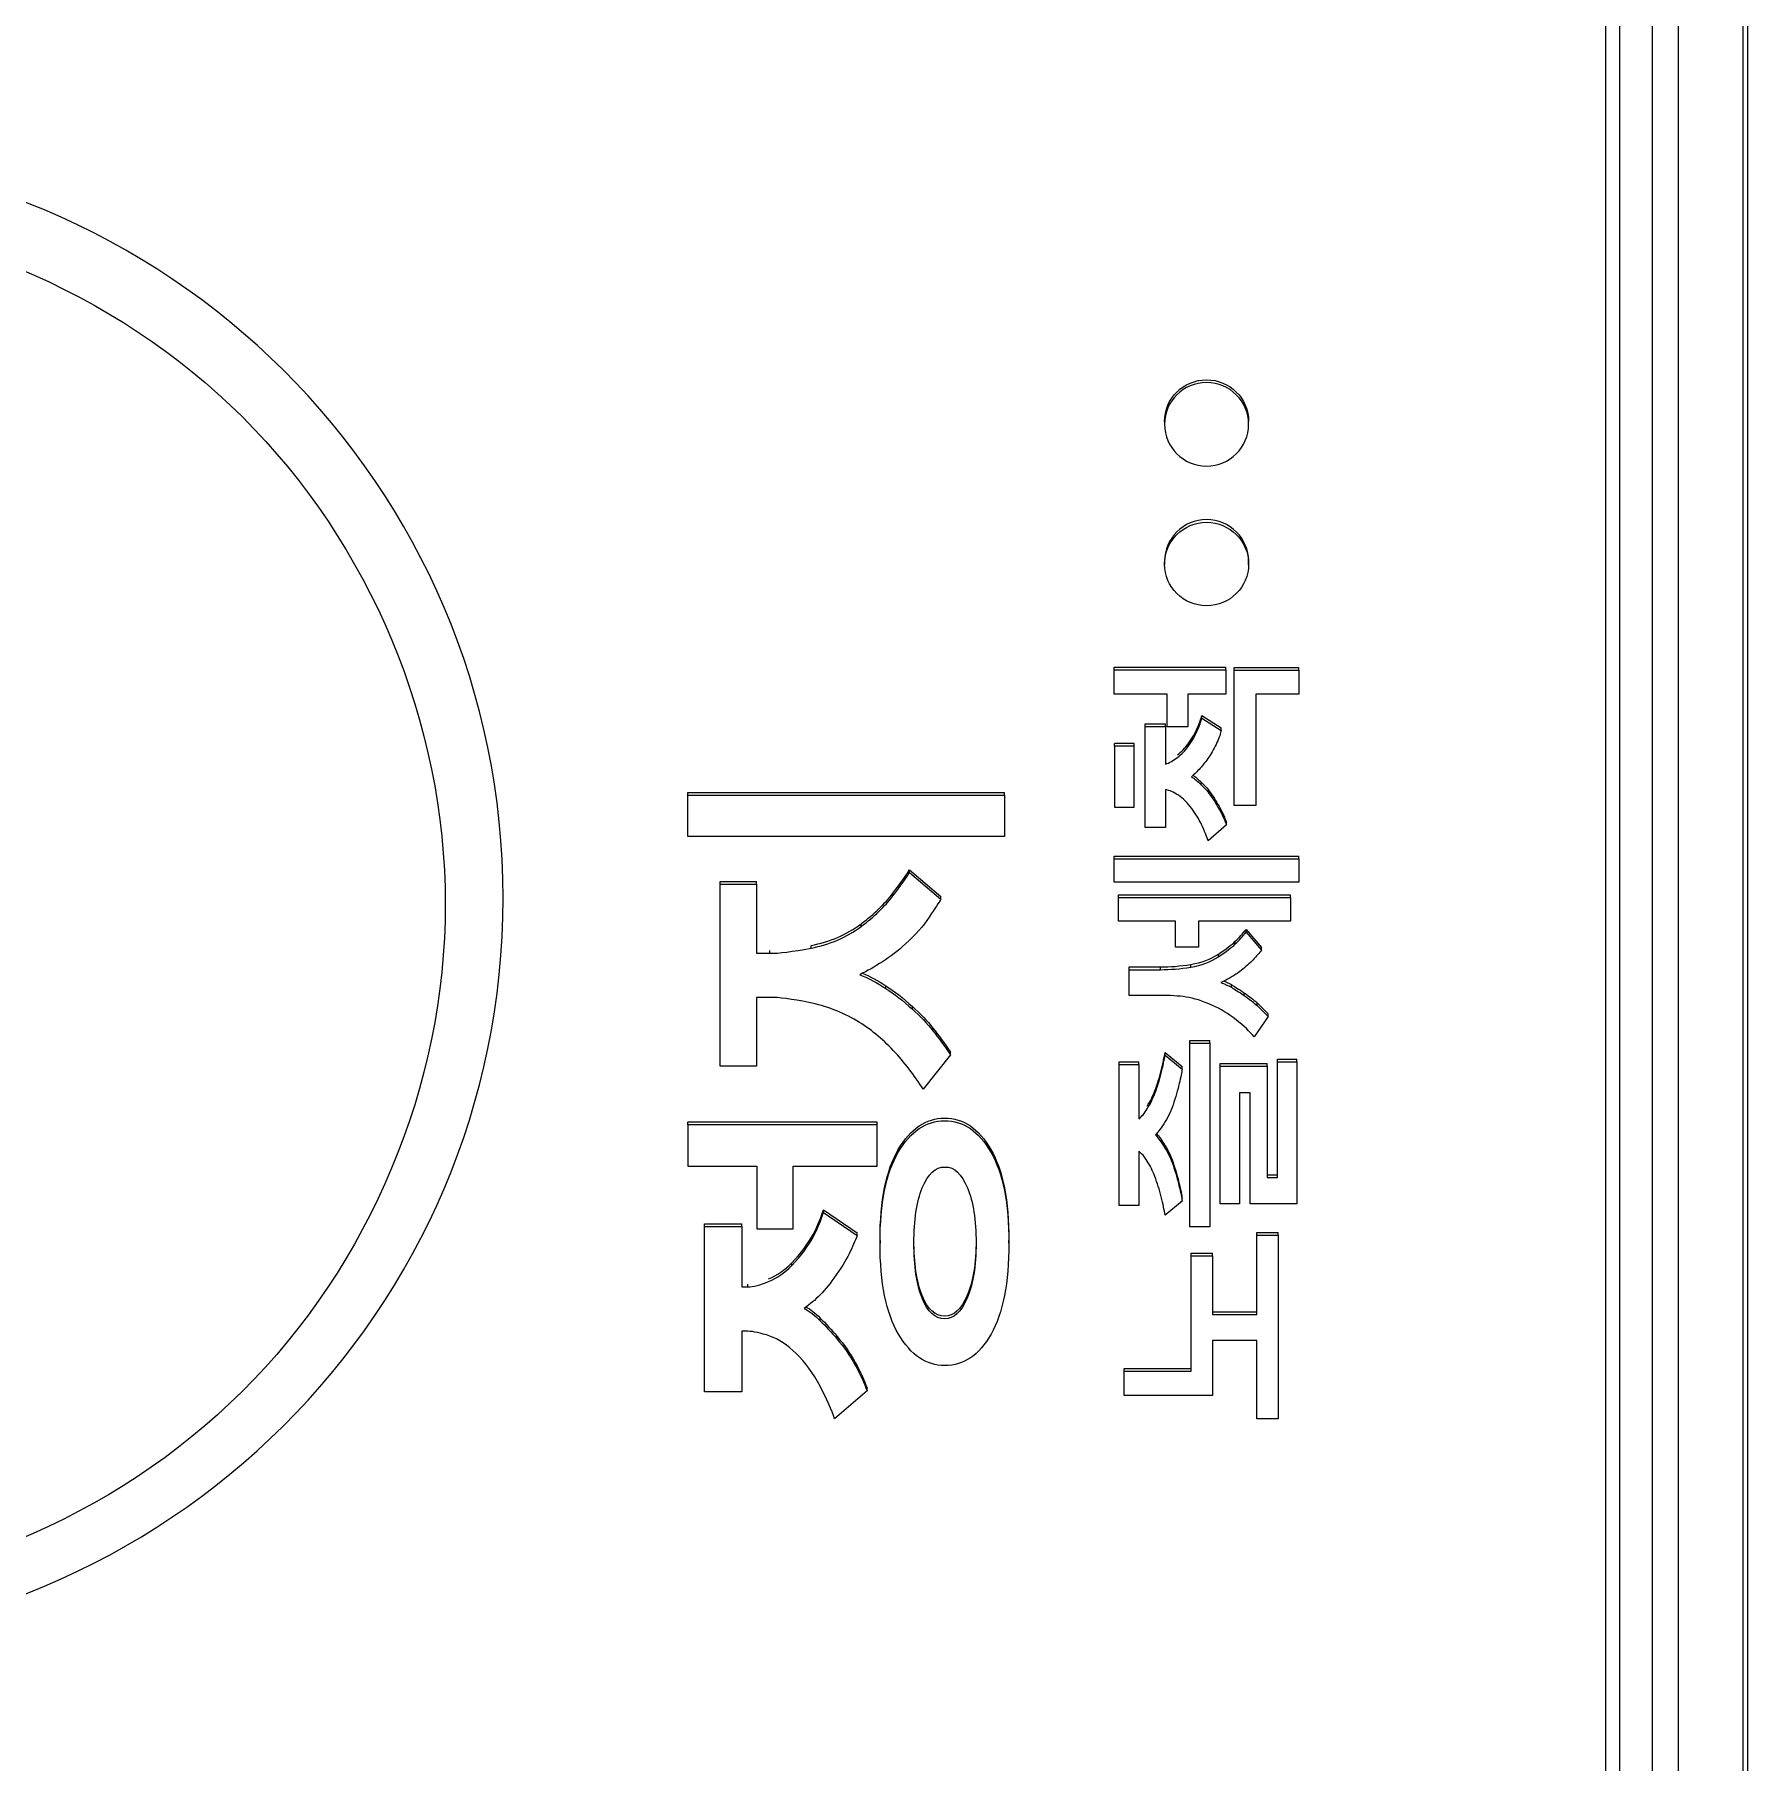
# Model space of a CAD drawing. Header units: millimetres. Extents: x 28 to 2974, y 8 to 3716.
# Drawn here: x 948.25 to 974.86, y 1082.14 to 1109 of the extents above; entities that cross this region are included whole.
import ezdxf

# ---------------------------------------------------------------- set-up
doc = ezdxf.new("R2010")
doc.units = ezdxf.units.MM
doc.layers.add('1LINE', color=7, linetype='CONTINUOUS')

msp = doc.modelspace()

# ---------------------------------------------------------------- linework, layer by layer
at = {"layer": '1LINE', "linetype": 'Continuous'}
for p, q in [((974.863, 1293.064), (974.863, 1071.223)), ((974.863, 1293.063), (974.863, 1071.252)), ((973.793, 1070.7), (973.793, 1292.57)), ((974.793, 1292.645), (974.793, 1070.803)), ((972.883, 1070.674), (972.883, 1266.099)), ((973.383, 1266.047), (973.383, 1070.622)), ((965.807, 1102.996), (965.807, 1102.926)), ((967.113, 1102.926), (967.113, 1102.982)), ((965.807, 1100.809), (965.807, 1100.753)), ((967.113, 1100.753), (967.113, 1100.823)), ((965.025, 1099.165), (966.757, 1099.165)), ((965.025, 1099.123), (965.025, 1099.165)), ((965.025, 1099.123), (966.757, 1099.123)), ((965.025, 1098.746), (965.025, 1099.123)), ((966.757, 1099.123), (966.757, 1099.165)), ((966.757, 1099.123), (966.757, 1098.746)), ((966.887, 1099.158), (967.895, 1099.158)), ((966.887, 1099.116), (966.887, 1099.158)), ((966.887, 1099.116), (967.895, 1099.116)), ((966.887, 1097.014), (966.887, 1099.116)), ((967.895, 1099.116), (967.895, 1099.158)), ((967.895, 1099.116), (967.895, 1098.743)), ((965.847, 1098.746), (965.025, 1098.746)), ((965.847, 1098.237), (965.847, 1098.746)), ((966.757, 1098.746), (966.166, 1098.746)), ((966.166, 1098.746), (966.166, 1098.237)), ((967.895, 1098.743), (967.224, 1098.743)), ((967.224, 1098.743), (967.224, 1097.014)), ((966.166, 1098.237), (965.847, 1098.237)), ((966.315, 1098.177), (966.315, 1098.219)), ((965.334, 1097.98), (965.027, 1097.98)), ((965.027, 1097.939), (965.027, 1097.98)), ((965.334, 1097.939), (965.027, 1097.939)), ((965.027, 1097.939), (965.027, 1096.987)), ((965.334, 1097.939), (965.334, 1097.98)), ((965.334, 1096.987), (965.334, 1097.939)), ((966.173, 1097.929), (966.173, 1097.971)), ((966.376, 1097.336), (966.376, 1097.378)), ((958.399, 1097.218), (963.32, 1097.218)), ((958.399, 1097.176), (958.399, 1097.218)), ((958.399, 1097.176), (963.32, 1097.176)), ((958.399, 1096.531), (958.399, 1097.176)), ((963.32, 1097.176), (963.32, 1097.218)), ((963.32, 1097.176), (963.32, 1096.531)), ((966.542, 1097.141), (966.542, 1097.182)), ((965.027, 1096.987), (965.334, 1096.987)), ((966.685, 1096.9), (966.685, 1096.942)), ((967.224, 1097.014), (966.887, 1097.014)), ((963.32, 1096.531), (958.399, 1096.531)), ((965.025, 1096.228), (967.895, 1096.228)), ((965.025, 1096.186), (965.025, 1096.228)), ((967.895, 1096.186), (967.895, 1096.228)), ((965.025, 1096.186), (967.895, 1096.186)), ((965.025, 1095.823), (965.025, 1096.186)), ((967.895, 1096.186), (967.895, 1095.823)), ((967.895, 1095.823), (965.025, 1095.823)), ((961.586, 1095.61), (961.586, 1095.652)), ((965.089, 1095.625), (967.765, 1095.625)), ((965.089, 1095.583), (965.089, 1095.625)), ((965.089, 1095.219), (965.089, 1095.583)), ((965.089, 1095.583), (967.765, 1095.583)), ((967.765, 1095.583), (967.765, 1095.625)), ((967.765, 1095.583), (967.765, 1095.219)), ((961.094, 1095.135), (961.094, 1095.176)), ((965.977, 1095.219), (965.089, 1095.219)), ((965.977, 1094.811), (965.977, 1095.219)), ((967.765, 1095.219), (966.336, 1095.219)), ((966.336, 1095.219), (966.336, 1094.811)), ((966.906, 1094.862), (966.906, 1094.904)), ((960.314, 1094.798), (960.314, 1094.84)), ((966.336, 1094.811), (965.977, 1094.811)), ((966.645, 1094.664), (966.645, 1094.706)), ((966.215, 1094.503), (966.215, 1094.545)), ((961.474, 1094.172), (961.474, 1094.214)), ((966.845, 1094.189), (966.845, 1094.231)), ((967.044, 1094.061), (967.044, 1094.103)), ((961.889, 1093.85), (961.889, 1093.891)), ((967.245, 1093.905), (967.245, 1093.947)), ((962.207, 1093.513), (962.207, 1093.555)), ((966.202, 1093.363), (966.512, 1093.363)), ((966.202, 1093.321), (966.202, 1093.363)), ((966.202, 1093.321), (966.512, 1093.321)), ((966.202, 1090.465), (966.202, 1093.321)), ((966.512, 1093.321), (966.512, 1093.363)), ((966.512, 1093.321), (966.512, 1090.465)), ((966.672, 1093.006), (967.4, 1093.006)), ((966.672, 1092.964), (966.672, 1093.006)), ((967.4, 1092.964), (967.4, 1093.006)), ((967.563, 1093.074), (967.863, 1093.074)), ((967.563, 1093.032), (967.563, 1093.074)), ((967.563, 1093.032), (967.863, 1093.032)), ((967.563, 1091.234), (967.563, 1093.032)), ((967.863, 1093.032), (967.863, 1093.074)), ((967.863, 1093.032), (967.863, 1090.822)), ((965.755, 1092.855), (965.755, 1092.897)), ((966.672, 1090.822), (966.672, 1092.964)), ((966.672, 1092.964), (967.4, 1092.964)), ((967.4, 1092.964), (967.4, 1091.234)), ((965.657, 1092.538), (965.657, 1092.58)), ((967.135, 1092.548), (966.972, 1092.548)), ((966.972, 1092.548), (966.972, 1090.822)), ((967.135, 1090.822), (967.135, 1092.548)), ((961.34, 1092.094), (958.399, 1092.094)), ((958.399, 1092.052), (958.399, 1092.094)), ((958.399, 1092.052), (958.399, 1091.407)), ((961.34, 1092.052), (958.399, 1092.052)), ((961.34, 1092.052), (961.34, 1092.094)), ((961.34, 1091.407), (961.34, 1092.052)), ((961.67, 1091.627), (961.67, 1091.668)), ((963.108, 1091.627), (963.108, 1091.668)), ((965.794, 1091.719), (965.794, 1091.761)), ((958.399, 1091.407), (959.472, 1091.407)), ((959.472, 1091.407), (959.472, 1090.434)), ((960.037, 1091.407), (961.34, 1091.407)), ((960.037, 1090.434), (960.037, 1091.407)), ((965.938, 1091.425), (965.938, 1091.467)), ((966.035, 1091.095), (966.035, 1091.136)), ((967.4, 1091.276), (967.563, 1091.276)), ((967.4, 1091.234), (967.563, 1091.234)), ((966.972, 1090.822), (966.672, 1090.822)), ((967.863, 1090.822), (967.135, 1090.822)), ((959.472, 1090.434), (960.037, 1090.434)), ((960.345, 1090.306), (960.345, 1090.348)), ((966.512, 1090.465), (966.202, 1090.465)), ((967.243, 1090.377), (967.573, 1090.377)), ((967.243, 1090.335), (967.243, 1090.377)), ((967.243, 1090.335), (967.573, 1090.335)), ((967.243, 1089.103), (967.243, 1090.335)), ((967.573, 1090.335), (967.573, 1090.377)), ((967.573, 1090.335), (967.573, 1087.48)), ((961.386, 1090.253), (961.386, 1090.211)), ((963.388, 1090.211), (963.388, 1090.253)), ((966.221, 1090.056), (966.551, 1090.056)), ((966.221, 1090.014), (966.221, 1090.056)), ((966.551, 1090.014), (966.551, 1090.056)), ((960.015, 1089.866), (960.015, 1089.908)), ((966.221, 1088.223), (966.221, 1090.014)), ((966.221, 1090.014), (966.551, 1090.014)), ((966.551, 1090.014), (966.551, 1089.103)), ((962.04, 1089.358), (962.04, 1089.399)), ((962.741, 1089.358), (962.741, 1089.399)), ((960.457, 1089.007), (960.457, 1089.049)), ((966.551, 1089.144), (967.243, 1089.144)), ((966.551, 1089.103), (967.243, 1089.103)), ((960.72, 1088.721), (960.72, 1088.762)), ((967.243, 1088.7), (966.551, 1088.7)), ((966.551, 1088.7), (966.551, 1087.846)), ((967.243, 1087.48), (967.243, 1088.7)), ((961, 1088.317), (961, 1088.359)), ((965.177, 1088.264), (966.221, 1088.264)), ((965.177, 1088.223), (965.177, 1088.264)), ((965.177, 1087.846), (965.177, 1088.223)), ((965.177, 1088.223), (966.221, 1088.223)), ((966.551, 1087.846), (965.177, 1087.846)), ((967.573, 1087.48), (967.243, 1087.48))]:
    msp.add_line(p, q, dxfattribs=at)
for points, knots in [([(925.289, 1062.226), (923.207, 1064.56), (922.059, 1067.565), (922.059, 1070.686), (922.059, 1070.686), (922.059, 1266.111), (922.059, 1266.111), (922.059, 1279.985), (933.409, 1291.271), (961.31, 1291.271), (972.659, 1279.985), (972.659, 1266.111), (972.659, 1266.111), (972.659, 1070.686), (972.659, 1070.686)], [0, 0, 0, 0, 0.2, 0.2, 0.2, 0.4, 0.4, 0.4, 0.6, 0.6, 0.8, 0.8, 0.8, 1, 1, 1, 1]), ([(943.859, 1107.183), (950.305, 1107.183), (955.53, 1101.987), (955.53, 1089.166), (950.305, 1083.97), (937.413, 1083.97), (932.189, 1089.166), (932.189, 1101.987), (937.413, 1107.183), (943.859, 1107.183)], [0, 0, 0, 0, 0.25, 0.25, 0.5, 0.5, 0.75, 0.75, 1, 1, 1, 1]), ([(943.86, 1106.194), (941.014, 1106.194), (938.249, 1105.054), (934.23, 1101.052), (933.088, 1098.275), (933.089, 1092.684), (934.253, 1089.889), (938.226, 1085.934), (941.008, 1084.772), (946.699, 1084.769), (949.486, 1085.93), (953.463, 1089.885), (954.63, 1092.655), (954.631, 1098.305), (953.465, 1101.076), (949.494, 1105.03), (946.705, 1106.194), (943.86, 1106.194)], [0, 0, 0, 0, 0.125, 0.125, 0.25, 0.25, 0.375, 0.375, 0.5, 0.5, 0.625, 0.625, 0.75, 0.75, 0.875, 0.875, 1, 1, 1, 1]), ([(966.46, 1103.589), (966.82, 1103.589), (967.113, 1103.299), (967.113, 1102.581), (966.82, 1102.29), (966.099, 1102.29), (965.807, 1102.581), (965.807, 1103.299), (966.099, 1103.589), (966.46, 1103.589)], [0, 0, 0, 0, 0.25, 0.25, 0.5, 0.5, 0.75, 0.75, 1, 1, 1, 1]), ([(966.46, 1103.631), (966.82, 1103.631), (967.113, 1103.341), (967.113, 1102.982), (967.113, 1102.982), (967.113, 1102.981)], [0, 0, 0, 0, 0.999751, 0.999751, 1, 1, 1, 1]), ([(966.46, 1101.416), (966.099, 1101.416), (965.807, 1101.126), (965.807, 1100.408), (966.099, 1100.118), (966.82, 1100.118), (967.113, 1100.408), (967.113, 1101.126), (966.82, 1101.416), (966.46, 1101.416)], [0, 0, 0, 0, 0.25, 0.25, 0.5, 0.5, 0.75, 0.75, 1, 1, 1, 1]), ([(967.113, 1100.809), (967.113, 1100.809), (967.113, 1100.809), (967.113, 1101.168), (966.82, 1101.458), (966.46, 1101.458)], [0, 0, 0, 0, 0.000251, 0.000251, 1, 1, 1, 1]), ([(961.67, 1091.668), (961.861, 1091.993), (962.101, 1092.156), (962.683, 1092.156), (962.922, 1091.993), (963.108, 1091.668)], [0, 0, 0, 0, 0.5, 0.5, 1, 1, 1, 1]), ([(961.67, 1091.627), (961.861, 1091.951), (962.101, 1092.114), (962.683, 1092.114), (962.922, 1091.951), (963.108, 1091.627)], [0, 0, 0, 0, 0.5, 0.5, 1, 1, 1, 1]), ([(963.108, 1091.668), (963.294, 1091.344), (963.388, 1090.872), (963.388, 1090.251), (963.388, 1090.249), (963.388, 1090.247)], [0, 0, 0, 0, 0.996605, 0.996605, 1, 1, 1, 1]), ([(961.673, 1088.798), (961.482, 1089.125), (961.386, 1089.596), (961.386, 1090.831), (961.48, 1091.302), (961.67, 1091.627)], [0, 0, 0, 0, 0.5, 0.5, 1, 1, 1, 1]), ([(962.042, 1091.071), (962.13, 1091.288), (962.248, 1091.396), (962.397, 1091.396), (962.54, 1091.396), (962.655, 1091.288), (962.745, 1091.071)], [0, 0, 0, 0, 0.5, 0.5, 0.5, 1, 1, 1, 1]), ([(963.108, 1091.627), (963.294, 1091.302), (963.388, 1090.831), (963.388, 1089.596), (963.295, 1089.125), (963.111, 1088.798)], [0, 0, 0, 0, 0.5, 0.5, 1, 1, 1, 1]), ([(962.04, 1089.358), (961.954, 1089.57), (961.912, 1089.857), (961.912, 1090.217), (961.912, 1090.569), (961.955, 1090.854), (962.042, 1091.071)], [0, 0, 0, 0, 0.5, 0.5, 0.5, 1, 1, 1, 1]), ([(962.745, 1091.071), (962.834, 1090.854), (962.879, 1090.569), (962.879, 1090.217), (962.879, 1089.857), (962.833, 1089.57), (962.741, 1089.358)], [0, 0, 0, 0, 0.5, 0.5, 0.5, 1, 1, 1, 1]), ([(962.04, 1089.399), (961.954, 1089.612), (961.912, 1089.899), (961.912, 1090.259), (961.912, 1090.26), (961.912, 1090.261)], [0, 0, 0, 0, 0.997663, 0.997663, 1, 1, 1, 1]), ([(962.879, 1090.262), (962.879, 1090.261), (962.879, 1090.26), (962.879, 1089.899), (962.833, 1089.612), (962.741, 1089.399)], [0, 0, 0, 0, 0.003209, 0.003209, 1, 1, 1, 1]), ([(962.741, 1089.399), (962.65, 1089.186), (962.534, 1089.079), (962.392, 1089.079), (962.243, 1089.079), (962.125, 1089.186), (962.04, 1089.399)], [0, 0, 0, 0, 0.5, 0.5, 0.5, 1, 1, 1, 1]), ([(962.741, 1089.358), (962.65, 1089.144), (962.534, 1089.038), (962.392, 1089.038), (962.243, 1089.038), (962.125, 1089.144), (962.04, 1089.358)], [0, 0, 0, 0, 0.5, 0.5, 0.5, 1, 1, 1, 1]), ([(963.111, 1088.798), (962.926, 1088.472), (962.687, 1088.309), (962.392, 1088.309), (962.105, 1088.309), (961.865, 1088.472), (961.673, 1088.798)], [0, 0, 0, 0, 0.5, 0.5, 0.5, 1, 1, 1, 1])]:
    msp.add_open_spline(points, degree=3, knots=knots, dxfattribs=at)
for points, degree in [([(965.807, 1102.982), (965.807, 1103.341), (966.099, 1103.631), (966.46, 1103.631)], 3), ([(966.46, 1101.458), (966.099, 1101.458), (965.807, 1101.168), (965.807, 1100.809)], 3), ([(966.315, 1098.219), (966.348, 1098.296), (966.372, 1098.361), (966.385, 1098.415)], 3), ([(966.385, 1098.415), (966.385, 1098.415), (966.688, 1098.224), (966.688, 1098.224)], 3), ([(966.385, 1098.373), (966.385, 1098.415)], 1), ([(965.504, 1098.286), (965.504, 1098.286), (965.82, 1098.286), (965.82, 1098.286)], 3), ([(965.504, 1098.244), (965.504, 1098.286)], 1), ([(965.504, 1096.673), (965.504, 1096.673), (965.504, 1098.244), (965.504, 1098.244)], 3), ([(965.504, 1098.244), (965.504, 1098.244), (965.82, 1098.244), (965.82, 1098.244)], 3), ([(965.82, 1098.244), (965.82, 1098.286)], 1), ([(965.82, 1098.244), (965.82, 1098.244), (965.82, 1097.656), (965.82, 1097.656)], 3), ([(966.173, 1097.971), (966.234, 1098.059), (966.281, 1098.142), (966.315, 1098.219)], 3), ([(966.173, 1097.929), (966.234, 1098.017), (966.281, 1098.1), (966.315, 1098.177)], 3), ([(966.315, 1098.177), (966.348, 1098.254), (966.372, 1098.319), (966.385, 1098.373)], 3), ([(966.385, 1098.373), (966.385, 1098.373), (966.688, 1098.182), (966.688, 1098.182)], 3), ([(966.688, 1098.182), (966.677, 1098.134), (966.655, 1098.071), (966.62, 1097.994)], 3), ([(966.688, 1098.182), (966.688, 1098.224)], 1), ([(966.008, 1097.804), (966.072, 1097.852), (966.127, 1097.908), (966.173, 1097.971)], 3), ([(966.008, 1097.762), (966.072, 1097.811), (966.127, 1097.866), (966.173, 1097.929)], 3), ([(966.62, 1097.994), (966.584, 1097.916), (966.544, 1097.84), (966.496, 1097.767)], 3), ([(965.82, 1097.656), (965.881, 1097.678), (965.944, 1097.713), (966.008, 1097.762)], 3), ([(966.361, 1097.595), (966.313, 1097.542), (966.269, 1097.498), (966.225, 1097.462)], 3), ([(966.496, 1097.767), (966.452, 1097.704), (966.407, 1097.647), (966.361, 1097.595)], 3), ([(966.225, 1097.462), (966.269, 1097.433), (966.318, 1097.392), (966.376, 1097.336)], 3), ([(966.247, 1097.489), (966.285, 1097.461), (966.328, 1097.424), (966.376, 1097.378)], 3), ([(966.376, 1097.378), (966.435, 1097.324), (966.489, 1097.258), (966.542, 1097.182)], 3), ([(966.376, 1097.336), (966.435, 1097.282), (966.489, 1097.216), (966.542, 1097.141)], 3), ([(966.021, 1097.174), (965.949, 1097.223), (965.881, 1097.251), (965.82, 1097.26)], 3), ([(965.82, 1097.26), (965.82, 1097.26), (965.82, 1096.673), (965.82, 1096.673)], 3), ([(966.228, 1096.969), (966.163, 1097.057), (966.094, 1097.126), (966.021, 1097.174)], 3), ([(966.542, 1097.182), (966.596, 1097.102), (966.644, 1097.022), (966.685, 1096.942)], 3), ([(966.542, 1097.141), (966.596, 1097.06), (966.644, 1096.98), (966.685, 1096.9)], 3), ([(966.385, 1096.71), (966.341, 1096.803), (966.289, 1096.888), (966.228, 1096.969)], 3), ([(966.685, 1096.942), (966.726, 1096.862), (966.753, 1096.8), (966.767, 1096.757)], 3), ([(966.685, 1096.9), (966.726, 1096.82), (966.753, 1096.758), (966.767, 1096.715)], 3), ([(965.82, 1096.673), (965.82, 1096.673), (965.504, 1096.673), (965.504, 1096.673)], 3), ([(966.482, 1096.468), (966.461, 1096.537), (966.428, 1096.618), (966.385, 1096.71)], 3), ([(966.767, 1096.715), (966.767, 1096.715), (966.482, 1096.468), (966.482, 1096.468)], 3), ([(966.767, 1096.715), (966.767, 1096.757)], 1), ([(961.586, 1095.652), (961.713, 1095.817), (961.799, 1095.938), (961.844, 1096.016)], 3), ([(961.586, 1095.61), (961.713, 1095.775), (961.799, 1095.897), (961.844, 1095.974)], 3), ([(961.844, 1096.016), (961.844, 1096.016), (962.33, 1095.599), (962.33, 1095.599)], 3), ([(961.844, 1095.974), (961.844, 1096.016)], 1), ([(961.844, 1095.974), (961.844, 1095.974), (962.33, 1095.558), (962.33, 1095.558)], 3), ([(958.902, 1095.833), (958.902, 1095.833), (959.467, 1095.833), (959.467, 1095.833)], 3), ([(958.902, 1095.791), (958.902, 1095.833)], 1), ([(958.902, 1092.965), (958.902, 1092.965), (958.902, 1095.791), (958.902, 1095.791)], 3), ([(958.902, 1095.791), (958.902, 1095.791), (959.467, 1095.791), (959.467, 1095.791)], 3), ([(959.467, 1095.791), (959.467, 1095.833)], 1), ([(959.467, 1095.791), (959.467, 1095.791), (959.467, 1094.717), (959.467, 1094.717)], 3), ([(961.094, 1095.176), (961.296, 1095.329), (961.46, 1095.487), (961.586, 1095.652)], 3), ([(961.094, 1095.135), (961.296, 1095.287), (961.46, 1095.446), (961.586, 1095.61)], 3), ([(962.33, 1095.558), (962.301, 1095.508), (962.241, 1095.416), (962.149, 1095.279)], 3), ([(962.33, 1095.558), (962.33, 1095.599)], 1), ([(960.314, 1094.84), (960.602, 1094.893), (960.864, 1095.006), (961.094, 1095.176)], 3), ([(962.149, 1095.279), (962.057, 1095.142), (961.936, 1095.003), (961.782, 1094.862)], 3), ([(960.314, 1094.798), (960.602, 1094.851), (960.864, 1094.964), (961.094, 1095.135)], 3), ([(966.645, 1094.706), (966.761, 1094.782), (966.848, 1094.848), (966.906, 1094.904)], 3), ([(966.906, 1094.904), (966.965, 1094.96), (967.021, 1095.022), (967.073, 1095.089)], 3), ([(966.906, 1094.862), (966.965, 1094.918), (967.021, 1094.98), (967.073, 1095.047)], 3), ([(967.073, 1095.089), (967.073, 1095.089), (967.315, 1094.81), (967.315, 1094.81)], 3), ([(967.073, 1095.047), (967.073, 1095.089)], 1), ([(967.073, 1095.047), (967.073, 1095.047), (967.315, 1094.768), (967.315, 1094.768)], 3), ([(959.467, 1094.717), (959.467, 1094.717), (959.673, 1094.717), (959.673, 1094.717)], 3), ([(959.673, 1094.717), (959.812, 1094.717), (960.025, 1094.744), (960.314, 1094.798)], 3), ([(959.673, 1094.717), (959.673, 1094.759)], 1), ([(961.782, 1094.862), (961.663, 1094.754), (961.544, 1094.662), (961.424, 1094.587)], 3), ([(966.215, 1094.545), (966.381, 1094.572), (966.524, 1094.626), (966.645, 1094.706)], 3), ([(966.215, 1094.503), (966.381, 1094.53), (966.524, 1094.584), (966.645, 1094.664)], 3), ([(966.645, 1094.664), (966.761, 1094.74), (966.848, 1094.806), (966.906, 1094.862)], 3), ([(967.181, 1094.617), (967.129, 1094.562), (967.067, 1094.506), (966.995, 1094.45)], 3), ([(967.315, 1094.768), (967.278, 1094.723), (967.233, 1094.672), (967.181, 1094.617)], 3), ([(967.315, 1094.768), (967.315, 1094.81)], 1), ([(961.424, 1094.587), (961.305, 1094.51), (961.188, 1094.442), (961.072, 1094.384)], 3), ([(961.072, 1094.384), (961.21, 1094.328), (961.344, 1094.257), (961.474, 1094.172)], 3), ([(961.113, 1094.408), (961.237, 1094.355), (961.357, 1094.29), (961.474, 1094.214)], 3), ([(965.256, 1094.505), (965.256, 1094.505), (965.742, 1094.505), (965.742, 1094.505)], 3), ([(965.256, 1094.463), (965.256, 1094.505)], 1), ([(965.256, 1094.063), (965.256, 1094.063), (965.256, 1094.463), (965.256, 1094.463)], 3), ([(965.256, 1094.463), (965.256, 1094.463), (965.742, 1094.463), (965.742, 1094.463)], 3), ([(965.742, 1094.505), (965.892, 1094.505), (966.05, 1094.518), (966.215, 1094.545)], 3), ([(965.742, 1094.463), (965.742, 1094.505)], 1), ([(965.742, 1094.463), (965.892, 1094.463), (966.05, 1094.476), (966.215, 1094.503)], 3), ([(966.995, 1094.45), (966.939, 1094.407), (966.887, 1094.372), (966.841, 1094.345)], 3), ([(961.474, 1094.214), (961.606, 1094.129), (961.743, 1094.021), (961.889, 1093.891)], 3), ([(961.474, 1094.172), (961.606, 1094.087), (961.743, 1093.98), (961.889, 1093.85)], 3), ([(966.841, 1094.345), (966.796, 1094.317), (966.743, 1094.29), (966.682, 1094.262)], 3), ([(966.682, 1094.262), (966.74, 1094.242), (966.795, 1094.218), (966.845, 1094.189)], 3), ([(966.731, 1094.286), (966.771, 1094.27), (966.809, 1094.252), (966.845, 1094.231)], 3), ([(966.845, 1094.231), (966.895, 1094.201), (966.961, 1094.159), (967.044, 1094.103)], 3), ([(966.845, 1094.189), (966.895, 1094.16), (966.961, 1094.117), (967.044, 1094.061)], 3), ([(967.044, 1094.103), (967.122, 1094.049), (967.189, 1093.997), (967.245, 1093.947)], 3), ([(959.673, 1094.033), (959.673, 1094.033), (959.467, 1094.033), (959.467, 1094.033)], 3), ([(959.467, 1094.033), (959.467, 1094.033), (959.467, 1092.965), (959.467, 1092.965)], 3), ([(960.281, 1093.953), (960.014, 1094.006), (959.812, 1094.033), (959.673, 1094.033)], 3), ([(961.028, 1093.667), (960.796, 1093.803), (960.547, 1093.899), (960.281, 1093.953)], 3), ([(961.889, 1093.891), (962.011, 1093.781), (962.118, 1093.668), (962.207, 1093.555)], 3), ([(961.889, 1093.85), (962.011, 1093.739), (962.118, 1093.626), (962.207, 1093.513)], 3), ([(965.742, 1094.063), (965.742, 1094.063), (965.256, 1094.063), (965.256, 1094.063)], 3), ([(966.142, 1094.038), (966.021, 1094.055), (965.888, 1094.063), (965.742, 1094.063)], 3), ([(966.551, 1093.908), (966.399, 1093.977), (966.262, 1094.02), (966.142, 1094.038)], 3), ([(966.918, 1093.684), (966.799, 1093.777), (966.677, 1093.852), (966.551, 1093.908)], 3), ([(967.044, 1094.061), (967.122, 1094.007), (967.189, 1093.955), (967.245, 1093.905)], 3), ([(967.245, 1093.947), (967.3, 1093.897), (967.358, 1093.84), (967.415, 1093.775)], 3), ([(967.245, 1093.905), (967.3, 1093.855), (967.358, 1093.798), (967.415, 1093.733)], 3), ([(961.592, 1093.207), (961.421, 1093.391), (961.232, 1093.544), (961.028, 1093.667)], 3), ([(962.207, 1093.555), (962.297, 1093.441), (962.388, 1093.317), (962.482, 1093.18)], 3), ([(967.2, 1093.418), (967.131, 1093.503), (967.037, 1093.591), (966.918, 1093.684)], 3), ([(967.415, 1093.733), (967.415, 1093.733), (967.2, 1093.418), (967.2, 1093.418)], 3), ([(967.415, 1093.733), (967.415, 1093.775)], 1), ([(962.207, 1093.513), (962.297, 1093.4), (962.388, 1093.275), (962.482, 1093.138)], 3), ([(962.056, 1092.604), (961.918, 1092.822), (961.763, 1093.023), (961.592, 1093.207)], 3), ([(962.482, 1093.138), (962.482, 1093.138), (962.056, 1092.604), (962.056, 1092.604)], 3), ([(962.482, 1093.138), (962.482, 1093.18)], 1), ([(965.102, 1093.029), (965.102, 1093.029), (965.409, 1093.029), (965.409, 1093.029)], 3), ([(965.102, 1092.987), (965.102, 1093.029)], 1), ([(965.409, 1092.987), (965.409, 1093.029)], 1), ([(965.755, 1092.897), (965.783, 1093.01), (965.802, 1093.104), (965.814, 1093.178)], 3), ([(965.755, 1092.855), (965.783, 1092.968), (965.802, 1093.062), (965.814, 1093.136)], 3), ([(965.814, 1093.178), (965.814, 1093.178), (966.078, 1092.96), (966.078, 1092.96)], 3), ([(965.814, 1093.136), (965.814, 1093.178)], 1), ([(965.814, 1093.136), (965.814, 1093.136), (966.078, 1092.918), (966.078, 1092.918)], 3), ([(959.467, 1092.965), (959.467, 1092.965), (958.902, 1092.965), (958.902, 1092.965)], 3), ([(965.102, 1090.799), (965.102, 1090.799), (965.102, 1092.987), (965.102, 1092.987)], 3), ([(965.102, 1092.987), (965.102, 1092.987), (965.409, 1092.987), (965.409, 1092.987)], 3), ([(965.409, 1092.987), (965.409, 1092.987), (965.409, 1092.143), (965.409, 1092.143)], 3), ([(965.657, 1092.58), (965.694, 1092.678), (965.727, 1092.784), (965.755, 1092.897)], 3), ([(965.657, 1092.538), (965.694, 1092.636), (965.727, 1092.742), (965.755, 1092.855)], 3), ([(966.078, 1092.918), (966.073, 1092.869), (966.06, 1092.793), (966.035, 1092.693)], 3), ([(966.078, 1092.918), (966.078, 1092.96)], 1), ([(965.538, 1092.343), (965.583, 1092.415), (965.622, 1092.494), (965.657, 1092.58)], 3), ([(965.538, 1092.302), (965.583, 1092.373), (965.622, 1092.452), (965.657, 1092.538)], 3), ([(966.035, 1092.693), (966.012, 1092.592), (965.979, 1092.481), (965.938, 1092.361)], 3), ([(965.409, 1092.143), (965.45, 1092.177), (965.493, 1092.231), (965.538, 1092.302)], 3), ([(965.938, 1092.361), (965.901, 1092.254), (965.853, 1092.156), (965.794, 1092.067)], 3), ([(965.794, 1092.067), (965.736, 1091.977), (965.692, 1091.92), (965.664, 1091.897)], 3), ([(961.386, 1090.257), (961.386, 1090.874), (961.481, 1091.345), (961.67, 1091.668)], 3), ([(965.664, 1091.897), (965.692, 1091.868), (965.736, 1091.809), (965.794, 1091.719)], 3), ([(965.676, 1091.926), (965.704, 1091.894), (965.743, 1091.839), (965.794, 1091.761)], 3), ([(965.794, 1091.761), (965.853, 1091.671), (965.901, 1091.574), (965.938, 1091.467)], 3), ([(965.794, 1091.719), (965.853, 1091.629), (965.901, 1091.532), (965.938, 1091.425)], 3), ([(965.538, 1091.486), (965.493, 1091.556), (965.45, 1091.608), (965.409, 1091.643)], 3), ([(965.409, 1091.643), (965.409, 1091.643), (965.409, 1090.799), (965.409, 1090.799)], 3), ([(965.657, 1091.247), (965.622, 1091.336), (965.583, 1091.415), (965.538, 1091.486)], 3), ([(965.938, 1091.467), (965.979, 1091.349), (966.012, 1091.238), (966.035, 1091.136)], 3), ([(965.938, 1091.425), (965.979, 1091.307), (966.012, 1091.196), (966.035, 1091.095)], 3), ([(965.755, 1090.931), (965.727, 1091.044), (965.694, 1091.15), (965.657, 1091.247)], 3), ([(966.035, 1091.136), (966.06, 1091.035), (966.073, 1090.959), (966.078, 1090.909)], 3), ([(965.814, 1090.65), (965.802, 1090.724), (965.783, 1090.818), (965.755, 1090.931)], 3), ([(966.078, 1090.867), (966.078, 1090.867), (965.814, 1090.65), (965.814, 1090.65)], 3), ([(966.035, 1091.095), (966.06, 1090.993), (966.073, 1090.917), (966.078, 1090.867)], 3), ([(966.078, 1090.867), (966.078, 1090.909)], 1), ([(960.345, 1090.348), (960.42, 1090.489), (960.474, 1090.617), (960.507, 1090.732)], 3), ([(960.345, 1090.306), (960.42, 1090.447), (960.474, 1090.575), (960.507, 1090.69)], 3), ([(960.507, 1090.732), (960.507, 1090.732), (961.033, 1090.375), (961.033, 1090.375)], 3), ([(960.507, 1090.69), (960.507, 1090.732)], 1), ([(960.507, 1090.69), (960.507, 1090.69), (961.033, 1090.334), (961.033, 1090.334)], 3), ([(965.409, 1090.799), (965.409, 1090.799), (965.102, 1090.799), (965.102, 1090.799)], 3), ([(958.661, 1090.515), (958.661, 1090.515), (959.237, 1090.515), (959.237, 1090.515)], 3), ([(958.661, 1090.473), (958.661, 1090.515)], 1), ([(958.661, 1087.902), (958.661, 1087.902), (958.661, 1090.473), (958.661, 1090.473)], 3), ([(958.661, 1090.473), (958.661, 1090.473), (959.237, 1090.473), (959.237, 1090.473)], 3), ([(959.237, 1090.473), (959.237, 1090.515)], 1), ([(959.237, 1090.473), (959.237, 1090.473), (959.237, 1089.533), (959.237, 1089.533)], 3), ([(960.015, 1089.908), (960.16, 1090.06), (960.27, 1090.206), (960.345, 1090.348)], 3), ([(961.033, 1090.334), (961, 1090.245), (960.957, 1090.149), (960.905, 1090.045)], 3), ([(961.033, 1090.334), (961.033, 1090.375)], 1), ([(960.015, 1089.866), (960.16, 1090.018), (960.27, 1090.164), (960.345, 1090.306)], 3), ([(959.654, 1089.658), (959.786, 1089.714), (959.906, 1089.797), (960.015, 1089.908)], 3), ([(959.654, 1089.616), (959.786, 1089.672), (959.906, 1089.755), (960.015, 1089.866)], 3), ([(960.905, 1090.045), (960.852, 1089.94), (960.773, 1089.814), (960.669, 1089.666)], 3), ([(959.237, 1089.533), (959.237, 1089.533), (959.333, 1089.533), (959.333, 1089.533)], 3), ([(959.333, 1089.533), (959.415, 1089.533), (959.522, 1089.56), (959.654, 1089.616)], 3), ([(959.333, 1089.533), (959.333, 1089.574)], 1), ([(960.669, 1089.666), (960.591, 1089.555), (960.509, 1089.459), (960.426, 1089.38)], 3), ([(960.426, 1089.38), (960.343, 1089.3), (960.268, 1089.239), (960.205, 1089.199)], 3), ([(960.205, 1089.199), (960.287, 1089.154), (960.371, 1089.09), (960.457, 1089.007)], 3), ([(960.233, 1089.225), (960.306, 1089.181), (960.38, 1089.123), (960.457, 1089.049)], 3), ([(960.457, 1089.049), (960.543, 1088.965), (960.63, 1088.869), (960.72, 1088.762)], 3), ([(960.457, 1089.007), (960.543, 1088.923), (960.63, 1088.828), (960.72, 1088.721)], 3), ([(959.333, 1088.842), (959.333, 1088.842), (959.237, 1088.842), (959.237, 1088.842)], 3), ([(959.237, 1088.842), (959.237, 1088.842), (959.237, 1087.902), (959.237, 1087.902)], 3), ([(959.673, 1088.768), (959.532, 1088.817), (959.418, 1088.842), (959.333, 1088.842)], 3), ([(960.081, 1088.498), (959.952, 1088.627), (959.815, 1088.718), (959.673, 1088.768)], 3), ([(960.72, 1088.762), (960.824, 1088.64), (960.917, 1088.505), (961, 1088.359)], 3), ([(960.72, 1088.721), (960.824, 1088.598), (960.917, 1088.464), (961, 1088.317)], 3), ([(960.454, 1087.989), (960.348, 1088.191), (960.224, 1088.36), (960.081, 1088.498)], 3), ([(961, 1088.359), (961.081, 1088.212), (961.143, 1088.08), (961.184, 1087.961)], 3), ([(961, 1088.317), (961.081, 1088.17), (961.143, 1088.038), (961.184, 1087.919)], 3), ([(959.237, 1087.902), (959.237, 1087.902), (958.661, 1087.902), (958.661, 1087.902)], 3), ([(960.68, 1087.48), (960.636, 1087.617), (960.56, 1087.786), (960.454, 1087.989)], 3), ([(961.184, 1087.919), (961.184, 1087.919), (960.68, 1087.48), (960.68, 1087.48)], 3), ([(961.184, 1087.919), (961.184, 1087.961)], 1)]:
    msp.add_open_spline(points, degree=degree, dxfattribs=at)

doc.saveas('drawing.dxf')
